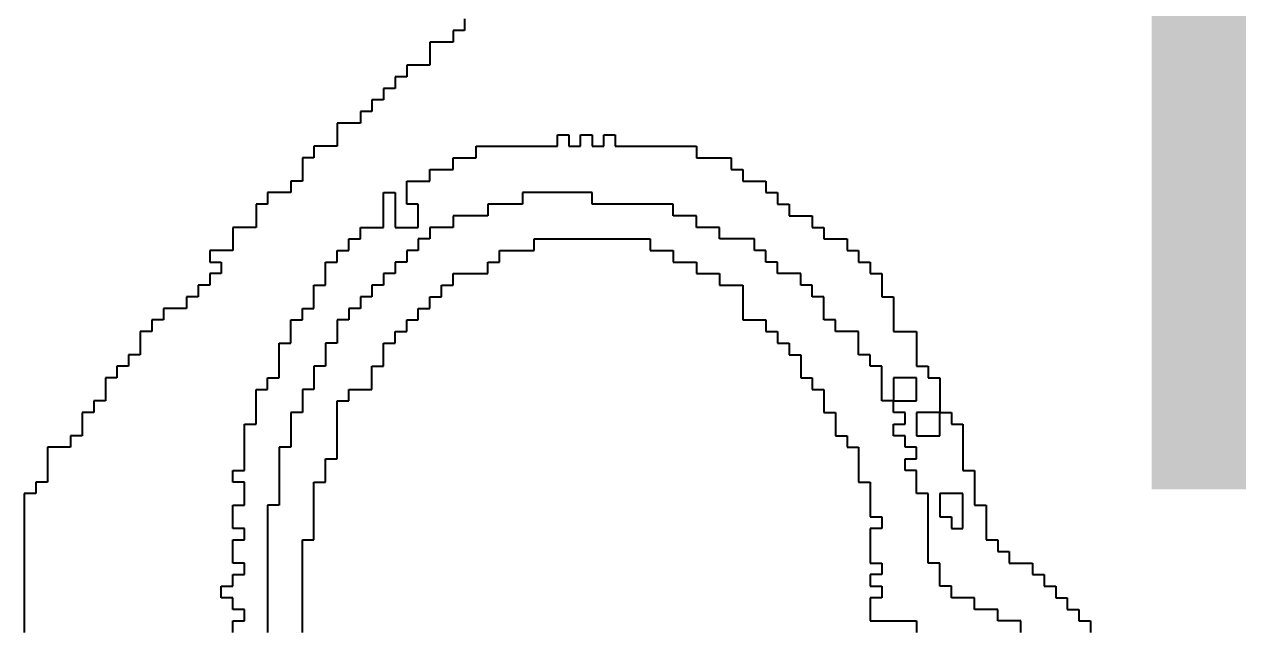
# Model space of a CAD drawing. Header units: millimetres. Extents: x 0 to 168, y 0 to 109.
# Drawn here: x 79.387 to 81.34, y 71.915 to 72.886 of the extents above; entities that cross this region are included whole.
import ezdxf

# ---------------------------------------------------------------- set-up
doc = ezdxf.new("R2010")
doc.units = ezdxf.units.MM
doc.layers.add('BottomOverlay', color=54, linetype='Continuous')
doc.layers.add('TopOverlay', color=2, linetype='Continuous')
doc.styles.add('Arial', font='arial.ttf', dxfattribs={"height": 0.2})

msp = doc.modelspace()

# ---------------------------------------------------------------- linework, layer by layer
at = {"layer": 'BottomOverlay'}
for p, q in [((80.0956, 72.8941), (80.0956, 72.8755)), ((80.0956, 72.8755), (80.077, 72.8755)), ((80.077, 72.8755), (80.077, 72.8568)), ((80.077, 72.8568), (80.0396, 72.8568)), ((80.0396, 72.8568), (80.0396, 72.8382)), ((80.0396, 72.8382), (80.0396, 72.8195)), ((80.0396, 72.8195), (80.0023, 72.8195)), ((80.0023, 72.8195), (80.0023, 72.8009)), ((80.0023, 72.8009), (79.9837, 72.8009)), ((79.9837, 72.8009), (79.9837, 72.7822)), ((79.9837, 72.7822), (79.965, 72.7822)), ((79.965, 72.7822), (79.965, 72.7636)), ((79.965, 72.7636), (79.9464, 72.7636)), ((79.9464, 72.7636), (79.9464, 72.7449)), ((79.9464, 72.7449), (79.9277, 72.7449)), ((79.9277, 72.7449), (79.9277, 72.7263)), ((79.9277, 72.7263), (79.8904, 72.7263)), ((79.8904, 72.7263), (79.8904, 72.7076)), ((79.8904, 72.7076), (79.8904, 72.689)), ((80.2448, 72.689), (80.2448, 72.7076)), ((80.2448, 72.7076), (80.2635, 72.7076)), ((80.2635, 72.7076), (80.2635, 72.689)), ((80.2821, 72.689), (80.2821, 72.7076)), ((80.2821, 72.7076), (80.3008, 72.7076)), ((80.3008, 72.7076), (80.3008, 72.689)), ((80.3195, 72.689), (80.3195, 72.7076)), ((80.3195, 72.7076), (80.3381, 72.7076)), ((80.3381, 72.7076), (80.3381, 72.689)), ((79.8904, 72.689), (79.8531, 72.689)), ((79.8531, 72.689), (79.8531, 72.6703)), ((80.1143, 72.6703), (80.1143, 72.689)), ((80.1143, 72.689), (80.2448, 72.689)), ((80.2635, 72.689), (80.2821, 72.689)), ((80.3008, 72.689), (80.3195, 72.689)), ((80.3381, 72.689), (80.4687, 72.689)), ((80.4687, 72.689), (80.4687, 72.6703)), ((79.8531, 72.6703), (79.8345, 72.6703)), ((79.8345, 72.6703), (79.8345, 72.6516)), ((80.077, 72.6516), (80.077, 72.6703)), ((80.077, 72.6703), (80.1143, 72.6703)), ((80.4687, 72.6703), (80.5246, 72.6703)), ((80.5246, 72.6703), (80.5246, 72.6516)), ((79.8345, 72.6516), (79.8345, 72.633)), ((80.0396, 72.633), (80.0396, 72.6516)), ((80.0396, 72.6516), (80.077, 72.6516)), ((80.5246, 72.6516), (80.5433, 72.6516)), ((80.5433, 72.6516), (80.5433, 72.633)), ((79.8345, 72.633), (79.8158, 72.633)), ((79.8158, 72.633), (79.8158, 72.6143)), ((80.0023, 72.6143), (80.0023, 72.633)), ((80.0023, 72.633), (80.0396, 72.633)), ((80.5433, 72.633), (80.5806, 72.633)), ((80.5806, 72.633), (80.5806, 72.6143)), ((79.8158, 72.6143), (79.7785, 72.6143)), ((79.7785, 72.6143), (79.7785, 72.5957)), ((79.965, 72.5957), (79.965, 72.6143)), ((79.965, 72.6143), (79.9837, 72.6143)), ((79.9837, 72.6143), (79.9837, 72.5957)), ((80.0023, 72.5957), (80.0023, 72.6143)), ((80.3008, 72.6143), (80.1889, 72.6143)), ((80.1889, 72.6143), (80.1889, 72.5957)), ((80.3008, 72.5957), (80.3008, 72.6143)), ((80.5806, 72.6143), (80.5993, 72.6143)), ((80.5993, 72.6143), (80.5993, 72.5957)), ((79.7785, 72.5957), (79.7598, 72.5957)), ((79.7598, 72.5957), (79.7598, 72.577)), ((79.965, 72.577), (79.965, 72.5957)), ((79.9837, 72.5957), (79.9837, 72.577)), ((80.021, 72.5957), (80.0023, 72.5957)), ((80.021, 72.577), (80.021, 72.5957)), ((80.1889, 72.5957), (80.1329, 72.5957)), ((80.1329, 72.5957), (80.1329, 72.577)), ((80.4314, 72.5957), (80.3008, 72.5957)), ((80.4314, 72.577), (80.4314, 72.5957)), ((80.5993, 72.5957), (80.6179, 72.5957)), ((80.6179, 72.5957), (80.6179, 72.577)), ((79.7598, 72.577), (79.7598, 72.5584)), ((79.965, 72.5584), (79.965, 72.577)), ((79.9837, 72.577), (79.9837, 72.5584)), ((80.021, 72.5584), (80.021, 72.577)), ((80.1329, 72.577), (80.077, 72.577)), ((80.077, 72.577), (80.077, 72.5584)), ((80.4687, 72.577), (80.4314, 72.577)), ((80.4687, 72.5584), (80.4687, 72.577)), ((80.6179, 72.577), (80.6552, 72.577)), ((80.6552, 72.577), (80.6552, 72.5584)), ((79.7598, 72.5584), (79.7225, 72.5584)), ((79.7225, 72.5584), (79.7225, 72.5397)), ((79.9277, 72.5397), (79.9277, 72.5584)), ((79.9277, 72.5584), (79.965, 72.5584)), ((79.9837, 72.5584), (80.021, 72.5584)), ((80.077, 72.5584), (80.0396, 72.5584)), ((80.0396, 72.5584), (80.0396, 72.5397)), ((80.506, 72.5584), (80.4687, 72.5584)), ((80.506, 72.5397), (80.506, 72.5584)), ((80.6552, 72.5584), (80.6739, 72.5584)), ((80.6739, 72.5584), (80.6739, 72.5397)), ((79.7225, 72.5397), (79.7225, 72.5211)), ((79.9091, 72.5211), (79.9091, 72.5397)), ((79.9091, 72.5397), (79.9277, 72.5397)), ((80.0396, 72.5397), (80.021, 72.5397)), ((80.021, 72.5397), (80.021, 72.5211)), ((80.2075, 72.5211), (80.2075, 72.5397)), ((80.2075, 72.5397), (80.3941, 72.5397)), ((80.3941, 72.5397), (80.3941, 72.5211)), ((80.562, 72.5397), (80.506, 72.5397)), ((80.562, 72.5211), (80.562, 72.5397)), ((80.6739, 72.5397), (80.7112, 72.5397)), ((80.7112, 72.5397), (80.7112, 72.5211)), ((79.7225, 72.5211), (79.6852, 72.5211)), ((79.6852, 72.5211), (79.6852, 72.5024)), ((79.6852, 72.5024), (79.7039, 72.5024)), ((79.7039, 72.5024), (79.7039, 72.4838)), ((79.8718, 72.4838), (79.8718, 72.5024)), ((79.8718, 72.5024), (79.8904, 72.5024)), ((79.8904, 72.5024), (79.8904, 72.5211)), ((79.8904, 72.5211), (79.9091, 72.5211)), ((80.0023, 72.5024), (79.9837, 72.5024)), ((79.9837, 72.5024), (79.9837, 72.4838)), ((80.021, 72.5211), (80.0023, 72.5211)), ((80.0023, 72.5211), (80.0023, 72.5024)), ((80.1329, 72.4838), (80.1329, 72.5024)), ((80.1329, 72.5024), (80.1516, 72.5024)), ((80.1516, 72.5024), (80.1516, 72.5211)), ((80.1516, 72.5211), (80.2075, 72.5211)), ((80.3941, 72.5211), (80.4314, 72.5211)), ((80.4314, 72.5211), (80.4314, 72.5024)), ((80.4314, 72.5024), (80.4687, 72.5024)), ((80.4687, 72.5024), (80.4687, 72.4838)), ((80.5806, 72.5211), (80.562, 72.5211)), ((80.5806, 72.5024), (80.5806, 72.5211)), ((80.5993, 72.5024), (80.5806, 72.5024)), ((80.5993, 72.4838), (80.5993, 72.5024)), ((80.7112, 72.5211), (80.7298, 72.5211)), ((80.7298, 72.5211), (80.7298, 72.5024)), ((80.7298, 72.5024), (80.7485, 72.5024)), ((80.7485, 72.5024), (80.7485, 72.4838)), ((79.7039, 72.4838), (79.6852, 72.4838)), ((79.6852, 72.4838), (79.6852, 72.4651)), ((79.8718, 72.4651), (79.8718, 72.4838)), ((79.9837, 72.4838), (79.965, 72.4838)), ((79.965, 72.4838), (79.965, 72.4651)), ((80.077, 72.4651), (80.077, 72.4838)), ((80.077, 72.4838), (80.1329, 72.4838)), ((80.4687, 72.4838), (80.506, 72.4838)), ((80.506, 72.4838), (80.506, 72.4651)), ((80.6366, 72.4838), (80.5993, 72.4838)), ((80.6366, 72.4651), (80.6366, 72.4838)), ((80.7485, 72.4838), (80.7671, 72.4838)), ((80.7671, 72.4838), (80.7671, 72.4651)), ((79.6852, 72.4651), (79.6666, 72.4651)), ((79.6666, 72.4651), (79.6666, 72.4465)), ((79.8531, 72.4465), (79.8531, 72.4651)), ((79.8531, 72.4651), (79.8718, 72.4651)), ((79.965, 72.4651), (79.9464, 72.4651)), ((79.9464, 72.4651), (79.9464, 72.4465)), ((80.0583, 72.4465), (80.0583, 72.4651)), ((80.0583, 72.4651), (80.077, 72.4651)), ((80.506, 72.4651), (80.5433, 72.4651)), ((80.5433, 72.4651), (80.5433, 72.4465)), ((80.6552, 72.4651), (80.6366, 72.4651)), ((80.6552, 72.4465), (80.6552, 72.4651)), ((80.7671, 72.4651), (80.7671, 72.4465)), ((79.6666, 72.4465), (79.6479, 72.4465)), ((79.6479, 72.4465), (79.6479, 72.4278)), ((79.8531, 72.4278), (79.8531, 72.4465)), ((79.9464, 72.4465), (79.9277, 72.4465)), ((79.9277, 72.4465), (79.9277, 72.4278)), ((80.0396, 72.4278), (80.0396, 72.4465)), ((80.0396, 72.4465), (80.0583, 72.4465)), ((80.5433, 72.4465), (80.5433, 72.4278)), ((80.6739, 72.4465), (80.6552, 72.4465)), ((80.6739, 72.4278), (80.6739, 72.4465)), ((80.7671, 72.4465), (80.7858, 72.4465)), ((80.7858, 72.4465), (80.7858, 72.4278)), ((79.6479, 72.4278), (79.6106, 72.4278)), ((79.6106, 72.4278), (79.6106, 72.4091)), ((79.8345, 72.4091), (79.8345, 72.4278)), ((79.8345, 72.4278), (79.8531, 72.4278)), ((79.9277, 72.4278), (79.9091, 72.4278)), ((79.9091, 72.4278), (79.9091, 72.4091)), ((80.021, 72.4091), (80.021, 72.4278)), ((80.021, 72.4278), (80.0396, 72.4278)), ((80.5433, 72.4278), (80.5433, 72.4091)), ((80.6739, 72.4091), (80.6739, 72.4278)), ((80.7858, 72.4278), (80.7858, 72.4091)), ((79.6106, 72.4091), (79.592, 72.4091)), ((79.592, 72.4091), (79.592, 72.3905)), ((79.8158, 72.3905), (79.8158, 72.4091)), ((79.8158, 72.4091), (79.8345, 72.4091)), ((79.9091, 72.4091), (79.8904, 72.4091)), ((79.8904, 72.4091), (79.8904, 72.3905)), ((80.0023, 72.3905), (80.0023, 72.4091)), ((80.0023, 72.4091), (80.021, 72.4091)), ((80.5433, 72.4091), (80.5806, 72.4091)), ((80.5806, 72.4091), (80.5806, 72.3905)), ((80.6925, 72.4091), (80.6739, 72.4091)), ((80.6925, 72.3905), (80.6925, 72.4091)), ((80.7858, 72.4091), (80.7858, 72.3905)), ((79.592, 72.3905), (79.5733, 72.3905)), ((79.5733, 72.3905), (79.5733, 72.3718)), ((79.8158, 72.3718), (79.8158, 72.3905)), ((79.8904, 72.3905), (79.8904, 72.3718)), ((79.9837, 72.3718), (79.9837, 72.3905)), ((79.9837, 72.3905), (80.0023, 72.3905)), ((80.5806, 72.3905), (80.5993, 72.3905)), ((80.5993, 72.3905), (80.5993, 72.3718)), ((80.7298, 72.3905), (80.6925, 72.3905)), ((80.7298, 72.3718), (80.7298, 72.3905)), ((80.7858, 72.3905), (80.8231, 72.3905)), ((80.8231, 72.3905), (80.8231, 72.3718)), ((79.5733, 72.3718), (79.5733, 72.3532)), ((79.7971, 72.3532), (79.7971, 72.3718)), ((79.7971, 72.3718), (79.8158, 72.3718)), ((79.8904, 72.3718), (79.8718, 72.3718)), ((79.8718, 72.3718), (79.8718, 72.3532)), ((79.965, 72.3532), (79.965, 72.3718)), ((79.965, 72.3718), (79.9837, 72.3718)), ((80.5993, 72.3718), (80.6179, 72.3718)), ((80.6179, 72.3718), (80.6179, 72.3532)), ((80.7298, 72.3532), (80.7298, 72.3718)), ((80.8231, 72.3718), (80.8231, 72.3532)), ((79.5733, 72.3532), (79.5546, 72.3532)), ((79.5546, 72.3532), (79.5546, 72.3345)), ((79.7971, 72.3345), (79.7971, 72.3532)), ((79.8718, 72.3532), (79.8718, 72.3345)), ((79.965, 72.3345), (79.965, 72.3532)), ((80.6179, 72.3532), (80.6366, 72.3532)), ((80.6366, 72.3532), (80.6366, 72.3345)), ((80.7485, 72.3532), (80.7298, 72.3532)), ((80.7485, 72.3345), (80.7485, 72.3532)), ((80.8231, 72.3532), (80.8231, 72.3345)), ((79.5546, 72.3345), (79.536, 72.3345)), ((79.536, 72.3345), (79.536, 72.3159)), ((79.7971, 72.3159), (79.7971, 72.3345)), ((79.8718, 72.3345), (79.8531, 72.3345)), ((79.8531, 72.3345), (79.8531, 72.3159)), ((79.9464, 72.3159), (79.9464, 72.3345)), ((79.9464, 72.3345), (79.965, 72.3345)), ((80.6366, 72.3345), (80.6366, 72.3159)), ((80.7671, 72.3345), (80.7485, 72.3345)), ((80.7671, 72.3159), (80.7671, 72.3345)), ((80.8231, 72.3345), (80.8418, 72.3345)), ((80.8418, 72.3345), (80.8418, 72.3159)), ((79.536, 72.3159), (79.5173, 72.3159)), ((79.5173, 72.3159), (79.5173, 72.2972)), ((79.7785, 72.2972), (79.7785, 72.3159)), ((79.7785, 72.3159), (79.7971, 72.3159)), ((79.8531, 72.3159), (79.8531, 72.2972)), ((79.9464, 72.2972), (79.9464, 72.3159)), ((80.6366, 72.3159), (80.6552, 72.3159)), ((80.6552, 72.3159), (80.6552, 72.2972)), ((80.7671, 72.2972), (80.7671, 72.3159)), ((80.8231, 72.3159), (80.7858, 72.3159)), ((80.7858, 72.3159), (80.7858, 72.2972)), ((80.8231, 72.2972), (80.8231, 72.3159)), ((80.8418, 72.3159), (80.8604, 72.3159)), ((80.8604, 72.3159), (80.8604, 72.2972)), ((79.5173, 72.2972), (79.5173, 72.2786)), ((79.7598, 72.2786), (79.7598, 72.2972)), ((79.7598, 72.2972), (79.7785, 72.2972)), ((79.8531, 72.2972), (79.8345, 72.2972)), ((79.8345, 72.2972), (79.8345, 72.2786)), ((79.9091, 72.2786), (79.9091, 72.2972)), ((79.9091, 72.2972), (79.9464, 72.2972)), ((80.6552, 72.2972), (80.6739, 72.2972)), ((80.6739, 72.2972), (80.6739, 72.2786)), ((80.7671, 72.2786), (80.7671, 72.2972)), ((80.7858, 72.2972), (80.7858, 72.2786)), ((80.8231, 72.2786), (80.8231, 72.2972)), ((80.8604, 72.2972), (80.8604, 72.2786)), ((79.5173, 72.2786), (79.4987, 72.2786)), ((79.4987, 72.2786), (79.4987, 72.2599)), ((79.7598, 72.2599), (79.7598, 72.2786)), ((79.8345, 72.2786), (79.8345, 72.2599)), ((79.8904, 72.2599), (79.8904, 72.2786)), ((79.8904, 72.2786), (79.9091, 72.2786)), ((80.6739, 72.2786), (80.6739, 72.2599)), ((80.7858, 72.2786), (80.7671, 72.2786)), ((80.7858, 72.2599), (80.7858, 72.2786)), ((80.7858, 72.2786), (80.8231, 72.2786)), ((80.8604, 72.2786), (80.8604, 72.2599)), ((79.4987, 72.2599), (79.48, 72.2599)), ((79.48, 72.2599), (79.48, 72.2413)), ((79.7598, 72.2413), (79.7598, 72.2599)), ((79.8345, 72.2599), (79.8158, 72.2599)), ((79.8158, 72.2599), (79.8158, 72.2413)), ((79.8904, 72.2413), (79.8904, 72.2599)), ((80.6739, 72.2599), (80.6925, 72.2599)), ((80.6925, 72.2599), (80.6925, 72.2413)), ((80.8045, 72.2599), (80.7858, 72.2599)), ((80.8045, 72.2413), (80.8045, 72.2599)), ((80.8604, 72.2599), (80.8231, 72.2599)), ((80.8231, 72.2599), (80.8231, 72.2413)), ((80.8604, 72.2599), (80.8791, 72.2599)), ((80.8604, 72.2413), (80.8604, 72.2599)), ((80.8791, 72.2599), (80.8791, 72.2413)), ((79.48, 72.2413), (79.48, 72.2226)), ((79.7412, 72.2226), (79.7412, 72.2413)), ((79.7412, 72.2413), (79.7598, 72.2413)), ((79.8158, 72.2413), (79.8158, 72.2226)), ((79.8904, 72.2226), (79.8904, 72.2413)), ((80.6925, 72.2413), (80.6925, 72.2226)), ((80.7858, 72.2226), (80.7858, 72.2413)), ((80.7858, 72.2413), (80.8045, 72.2413)), ((80.8231, 72.2413), (80.8231, 72.2226)), ((80.8604, 72.2226), (80.8604, 72.2413)), ((80.8791, 72.2413), (80.8977, 72.2413)), ((80.8977, 72.2413), (80.8977, 72.2226)), ((79.48, 72.2226), (79.4614, 72.2226)), ((79.4614, 72.2226), (79.4614, 72.204)), ((79.7412, 72.204), (79.7412, 72.2226)), ((79.8158, 72.2226), (79.8158, 72.204)), ((79.8904, 72.204), (79.8904, 72.2226)), ((80.6925, 72.2226), (80.7112, 72.2226)), ((80.7112, 72.2226), (80.7112, 72.204)), ((80.8045, 72.2226), (80.7858, 72.2226)), ((80.8045, 72.204), (80.8045, 72.2226)), ((80.8231, 72.2226), (80.8604, 72.2226)), ((80.8977, 72.2226), (80.8977, 72.204)), ((79.4614, 72.204), (79.4241, 72.204)), ((79.4241, 72.204), (79.4241, 72.1853)), ((79.7412, 72.1853), (79.7412, 72.204)), ((79.8158, 72.204), (79.7971, 72.204)), ((79.7971, 72.204), (79.7971, 72.1853)), ((79.8904, 72.1853), (79.8904, 72.204)), ((80.7112, 72.204), (80.7298, 72.204)), ((80.7298, 72.204), (80.7298, 72.1853)), ((80.8231, 72.204), (80.8045, 72.204)), ((80.8231, 72.1853), (80.8231, 72.204)), ((80.8977, 72.204), (80.8977, 72.1853)), ((79.4241, 72.1853), (79.4241, 72.1667)), ((79.7412, 72.1667), (79.7412, 72.1853)), ((79.7971, 72.1853), (79.7971, 72.1667)), ((79.8718, 72.1667), (79.8718, 72.1853)), ((79.8718, 72.1853), (79.8904, 72.1853)), ((80.7298, 72.1853), (80.7298, 72.1667)), ((80.8045, 72.1667), (80.8045, 72.1853)), ((80.8045, 72.1853), (80.8231, 72.1853)), ((80.8977, 72.1853), (80.8977, 72.1667)), ((79.4241, 72.1667), (79.4241, 72.148)), ((79.7225, 72.148), (79.7225, 72.1667)), ((79.7225, 72.1667), (79.7412, 72.1667)), ((79.7971, 72.1667), (79.7971, 72.148)), ((79.8718, 72.148), (79.8718, 72.1667)), ((80.7298, 72.1667), (80.7298, 72.148)), ((80.8231, 72.1667), (80.8045, 72.1667)), ((80.8231, 72.148), (80.8231, 72.1667)), ((80.8977, 72.1667), (80.9164, 72.1667)), ((80.9164, 72.1667), (80.9164, 72.148)), ((79.4241, 72.148), (79.4054, 72.148)), ((79.4054, 72.148), (79.4054, 72.1293)), ((79.7412, 72.148), (79.7225, 72.148)), ((79.7412, 72.1293), (79.7412, 72.148)), ((79.7971, 72.148), (79.7971, 72.1293)), ((79.8531, 72.1293), (79.8531, 72.148)), ((79.8531, 72.148), (79.8718, 72.148)), ((80.7298, 72.148), (80.7485, 72.148)), ((80.7485, 72.148), (80.7485, 72.1293)), ((80.8231, 72.1293), (80.8231, 72.148)), ((80.9164, 72.148), (80.9164, 72.1293)), ((79.4054, 72.1293), (79.3868, 72.1293)), ((79.3868, 72.1293), (79.3868, 72.1107)), ((79.7412, 72.1107), (79.7412, 72.1293)), ((79.7971, 72.1293), (79.7971, 72.1107)), ((79.8531, 72.1107), (79.8531, 72.1293)), ((80.7485, 72.1293), (80.7485, 72.1107)), ((80.8418, 72.1293), (80.8231, 72.1293)), ((80.8418, 72.1107), (80.8418, 72.1293)), ((80.8977, 72.1293), (80.8604, 72.1293)), ((80.8604, 72.1293), (80.8604, 72.1107)), ((80.8977, 72.1107), (80.8977, 72.1293)), ((80.9164, 72.1293), (80.9164, 72.1107)), ((79.3868, 72.1107), (79.3868, 72.092)), ((79.7225, 72.092), (79.7225, 72.1107)), ((79.7225, 72.1107), (79.7412, 72.1107)), ((79.7971, 72.1107), (79.7785, 72.1107)), ((79.7785, 72.1107), (79.7785, 72.092)), ((79.8531, 72.092), (79.8531, 72.1107)), ((80.7485, 72.1107), (80.7485, 72.092)), ((80.8418, 72.092), (80.8418, 72.1107)), ((80.8604, 72.1107), (80.8604, 72.092)), ((80.8977, 72.092), (80.8977, 72.1107)), ((80.9164, 72.1107), (80.935, 72.1107)), ((80.935, 72.1107), (80.935, 72.092)), ((79.3868, 72.092), (79.3868, 72.0734)), ((79.3868, 72.0734), (79.3868, 72.0547)), ((79.7225, 72.0734), (79.7225, 72.092)), ((79.7412, 72.0734), (79.7225, 72.0734)), ((79.7412, 72.0547), (79.7412, 72.0734)), ((79.7785, 72.092), (79.7785, 72.0734)), ((79.7785, 72.0734), (79.7785, 72.0547)), ((79.8531, 72.0734), (79.8531, 72.092)), ((79.8531, 72.0547), (79.8531, 72.0734)), ((80.7485, 72.092), (80.7671, 72.092)), ((80.7671, 72.0734), (80.7485, 72.0734)), ((80.7485, 72.0734), (80.7485, 72.0547)), ((80.7671, 72.092), (80.7671, 72.0734)), ((80.8418, 72.0734), (80.8418, 72.092)), ((80.8418, 72.0547), (80.8418, 72.0734)), ((80.8604, 72.092), (80.8791, 72.092)), ((80.8791, 72.092), (80.8791, 72.0734)), ((80.8791, 72.0734), (80.8977, 72.0734)), ((80.8977, 72.0734), (80.8977, 72.092)), ((80.935, 72.092), (80.935, 72.0734)), ((80.935, 72.0734), (80.935, 72.0547)), ((79.3868, 72.0547), (79.3868, 72.0361)), ((79.7225, 72.0361), (79.7225, 72.0547)), ((79.7225, 72.0547), (79.7412, 72.0547)), ((79.7785, 72.0547), (79.7785, 72.0361)), ((79.8345, 72.0361), (79.8345, 72.0547)), ((79.8345, 72.0547), (79.8531, 72.0547)), ((80.7485, 72.0547), (80.7485, 72.0361)), ((80.8418, 72.0361), (80.8418, 72.0547)), ((80.935, 72.0547), (80.9537, 72.0547)), ((80.9537, 72.0547), (80.9537, 72.0361)), ((79.3868, 72.0361), (79.3868, 72.0174)), ((79.7225, 72.0174), (79.7225, 72.0361)), ((79.7785, 72.0361), (79.7785, 72.0174)), ((79.8345, 72.0174), (79.8345, 72.0361)), ((80.7485, 72.0361), (80.7485, 72.0174)), ((80.8418, 72.0174), (80.8418, 72.0361)), ((80.9537, 72.0361), (80.9723, 72.0361)), ((80.9723, 72.0361), (80.9723, 72.0174)), ((79.3868, 72.0174), (79.3868, 71.9988)), ((79.7412, 72.0174), (79.7225, 72.0174)), ((79.7412, 71.9988), (79.7412, 72.0174)), ((79.7785, 72.0174), (79.7785, 71.9988)), ((79.8345, 71.9988), (79.8345, 72.0174)), ((80.7485, 72.0174), (80.7671, 72.0174)), ((80.7671, 72.0174), (80.7671, 71.9988)), ((80.8604, 72.0174), (80.8418, 72.0174)), ((80.8604, 71.9988), (80.8604, 72.0174)), ((80.9723, 72.0174), (81.0097, 72.0174)), ((81.0097, 72.0174), (81.0097, 71.9988)), ((79.3868, 71.9988), (79.3868, 71.9801)), ((79.7225, 71.9801), (79.7225, 71.9988)), ((79.7225, 71.9988), (79.7412, 71.9988)), ((79.7785, 71.9988), (79.7785, 71.9801)), ((79.8345, 71.9801), (79.8345, 71.9988)), ((80.7671, 71.9988), (80.7485, 71.9988)), ((80.7485, 71.9988), (80.7485, 71.9801)), ((80.8604, 71.9801), (80.8604, 71.9988)), ((81.0097, 71.9988), (81.0283, 71.9988)), ((81.0283, 71.9988), (81.0283, 71.9801)), ((79.3868, 71.9801), (79.3868, 71.9615)), ((79.7039, 71.9615), (79.7039, 71.9801)), ((79.7039, 71.9801), (79.7225, 71.9801)), ((79.7785, 71.9801), (79.7785, 71.9615)), ((79.8345, 71.9615), (79.8345, 71.9801)), ((80.7485, 71.9801), (80.7671, 71.9801)), ((80.7671, 71.9801), (80.7671, 71.9615)), ((80.8791, 71.9801), (80.8604, 71.9801)), ((80.8791, 71.9615), (80.8791, 71.9801)), ((81.0283, 71.9801), (81.047, 71.9801)), ((81.047, 71.9801), (81.047, 71.9615)), ((79.3868, 71.9615), (79.3868, 71.9428)), ((79.7225, 71.9615), (79.7039, 71.9615)), ((79.7225, 71.9428), (79.7225, 71.9615)), ((79.7785, 71.9615), (79.7785, 71.9428)), ((79.8345, 71.9428), (79.8345, 71.9615)), ((80.7671, 71.9615), (80.7485, 71.9615)), ((80.7485, 71.9615), (80.7485, 71.9428)), ((80.9164, 71.9615), (80.8791, 71.9615)), ((80.9164, 71.9428), (80.9164, 71.9615)), ((81.047, 71.9615), (81.0656, 71.9615)), ((81.0656, 71.9615), (81.0656, 71.9428)), ((79.3868, 71.9428), (79.3868, 71.9241)), ((79.7412, 71.9428), (79.7225, 71.9428)), ((79.7412, 71.9241), (79.7412, 71.9428)), ((79.7785, 71.9428), (79.7785, 71.9241)), ((79.8345, 71.9241), (79.8345, 71.9428)), ((80.7485, 71.9428), (80.7485, 71.9241)), ((80.9537, 71.9428), (80.9164, 71.9428)), ((80.9537, 71.9241), (80.9537, 71.9428)), ((81.0656, 71.9428), (81.0843, 71.9428)), ((81.0843, 71.9428), (81.0843, 71.9241)), ((79.3868, 71.9241), (79.3868, 71.9055)), ((79.7225, 71.9055), (79.7225, 71.9241)), ((79.7225, 71.9241), (79.7412, 71.9241)), ((79.7785, 71.9241), (79.7785, 71.9055)), ((79.8345, 71.9055), (79.8345, 71.9241)), ((80.7485, 71.9241), (80.8231, 71.9241)), ((80.8231, 71.9241), (80.8231, 71.9055)), ((80.991, 71.9241), (80.9537, 71.9241)), ((80.991, 71.9055), (80.991, 71.9241)), ((81.0843, 71.9241), (81.1029, 71.9241)), ((81.1029, 71.9241), (81.1029, 71.9055))]:
    msp.add_line(p, q, dxfattribs=at)

# ---------------------------------------------------------------- texts
at = {"layer": 'TopOverlay', "style": 'Arial'}
msp.add_text('HWB', height=1.524, dxfattribs=at).set_placement((81.0267, 72.1362))

doc.saveas('drawing.dxf')
